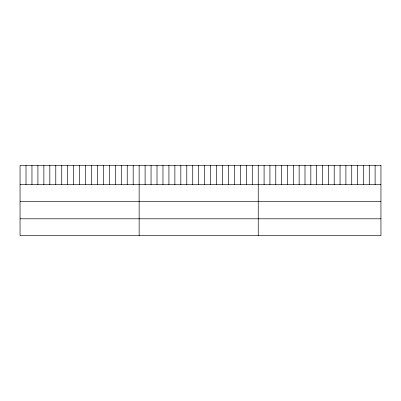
<?xml version="1.0" encoding="UTF-8"?>
<svg xmlns="http://www.w3.org/2000/svg" width="401" height="401" viewBox="0 0 401 401"><rect width="100%" height="100%" fill="white"/><g stroke="black" fill="none" stroke-linecap="round" stroke-linejoin="round"><path stroke-width="0.6" d="M20.05 184.64L380.95 184.64M20.05 201.462L380.95 201.462M20.05 218.801L380.95 218.801M375.105 165.377L375.105 184.64M369.266 165.377L369.266 184.64M363.421 165.377L363.421 184.64M357.577 165.377L357.577 184.64M351.732 165.377L351.732 184.64M345.893 165.377L345.893 184.64M340.048 165.377L340.048 184.64M334.203 165.377L334.203 184.64M328.364 165.377L328.364 184.64M322.519 165.377L322.519 184.64M316.675 165.377L316.675 184.64M310.83 165.377L310.83 184.64M304.991 165.377L304.991 184.64M299.146 165.377L299.146 184.64M293.301 165.377L293.301 184.64M287.462 165.377L287.462 184.64M281.617 165.377L281.617 184.64M275.773 165.377L275.773 184.64M269.928 165.377L269.928 184.64M264.089 165.377L264.089 184.64M258.244 165.377L258.244 235.623M252.289 165.377L252.289 184.64M246.334 165.377L246.334 184.64M240.379 165.377L240.379 184.64M234.425 165.377L234.425 184.64M228.47 165.377L228.47 184.64M222.515 165.377L222.515 184.64M216.56 165.377L216.56 184.64M210.605 165.377L210.605 184.64M204.65 165.377L204.65 184.64M198.695 165.377L198.695 184.64M192.741 165.377L192.741 184.64M186.786 165.377L186.786 184.64M180.831 165.377L180.831 184.64M174.876 165.377L174.876 184.64M168.921 165.377L168.921 184.64M162.966 165.377L162.966 184.64M157.012 165.377L157.012 184.64M151.057 165.377L151.057 184.64M145.102 165.377L145.102 184.64M139.147 165.377L139.147 235.623M133.192 165.377L133.192 184.64M127.237 165.377L127.237 184.64M121.282 165.377L121.282 184.64M115.328 165.377L115.328 184.64M109.373 165.377L109.373 184.64M103.418 165.377L103.418 184.64M97.463 165.377L97.463 184.64M91.508 165.377L91.508 184.64M85.553 165.377L85.553 184.64M79.599 165.377L79.599 184.64M73.644 165.377L73.644 184.64M67.689 165.377L67.689 184.64M61.734 165.377L61.734 184.64M55.779 165.377L55.779 184.64M49.824 165.377L49.824 184.64M43.869 165.377L43.869 184.64M37.915 165.377L37.915 184.64M31.96 165.377L31.96 184.64M26.005 165.377L26.005 184.64M380.95 165.377L20.05 165.377L20.05 235.623L380.95 235.623L380.95 165.377"/></g></svg>
